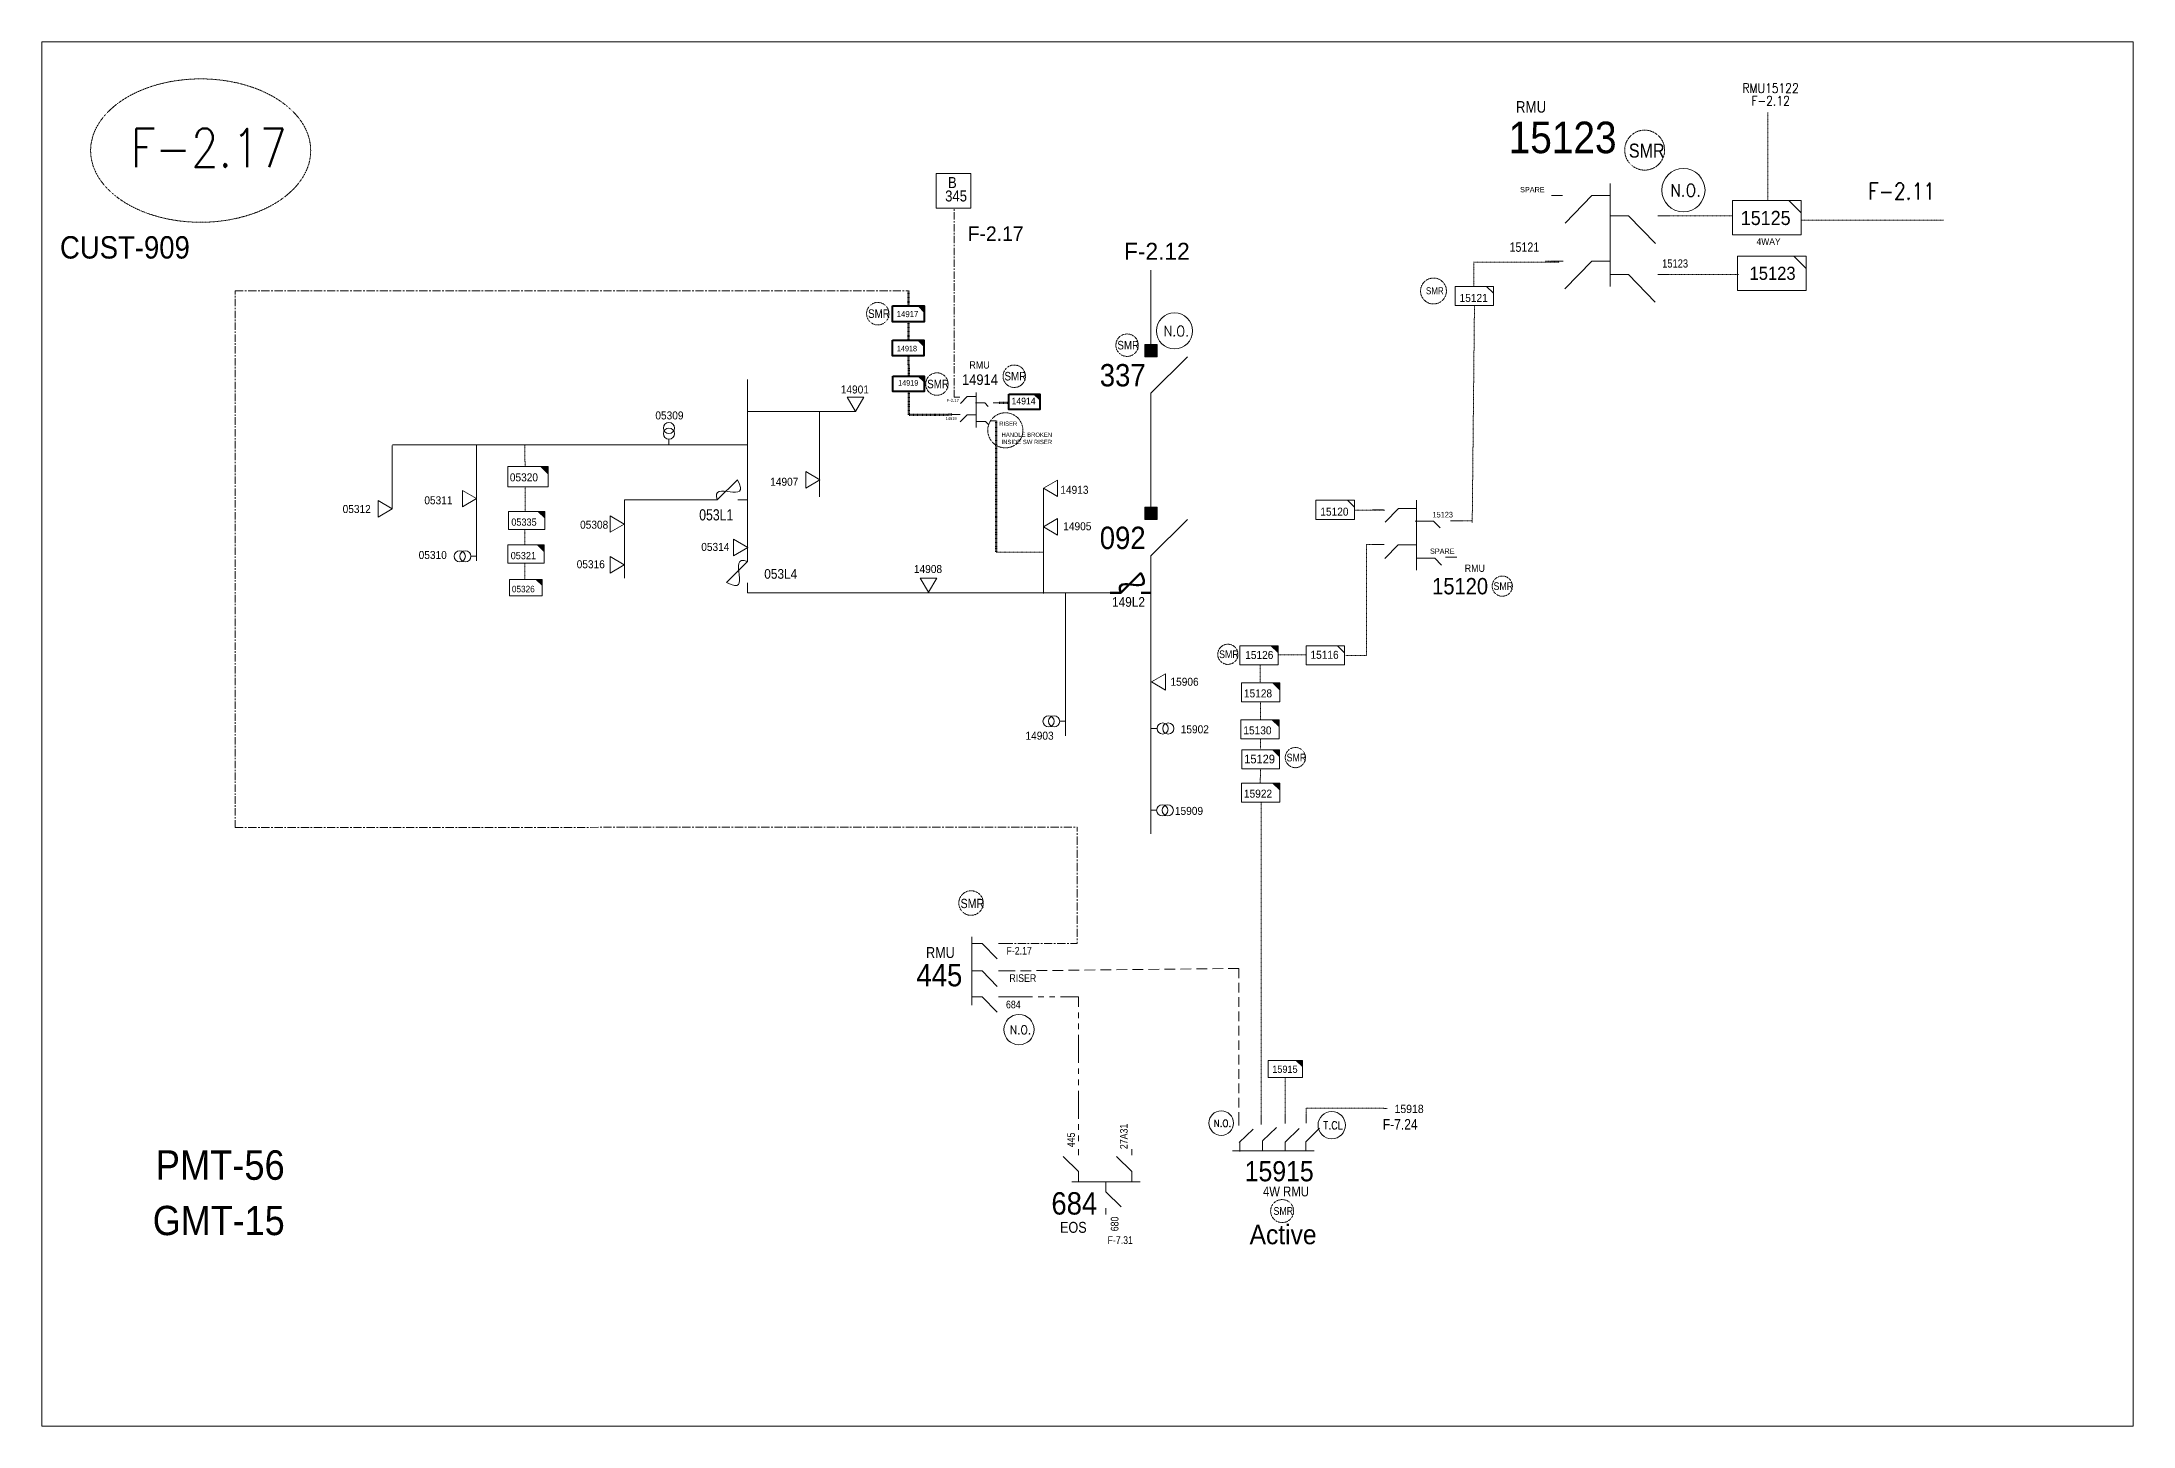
# Model space of a CAD drawing. Header units: metres. Extents: x 65984 to 144644, y -19036 to 23726.
# Drawn here: x 113786 to 114721, y 3798 to 4417 of the extents above; entities that cross this region are included whole.
import ezdxf
from ezdxf.enums import TextEntityAlignment as Align

# ---------------------------------------------------------------- set-up
doc = ezdxf.new("R2010")
doc.units = ezdxf.units.M
doc.header["$MEASUREMENT"] = 0
for name, pattern in [('( Center )', [2, 1.25, -0.25, 0.25, -0.25]), ('( Phantom )', [2.5, 1.25, -0.25, 0.25, -0.25, 0.25, -0.25]), ('DGN Style 3', [0.013877, 0, -0.013877]), ('HIDDEN2', [2381.25, 1587.5, -793.75])]:
    doc.linetypes.add(name, pattern=pattern)
doc.layers.get('0').update_dxf_attribs({"color": 95, "lineweight": 40})
for name, color, linetype, lineweight in [('ABS', 7, 'Continuous', 40), ('ABS NUMBER', 112, 'Continuous', 30), ('d_eos', 111, 'Continuous', 40), ('d_eos no', 121, 'Continuous', 40), ('d_fco', 5, 'Continuous', 40), ('d_fco text', 95, 'Continuous', 40), ('d_oh branch', 94, 'Continuous', 40), ('d_switch', 95, 'Continuous', 40), ('d_tf', 1, 'Continuous', 40), ('d_tf no', 6, 'Continuous', 40), ('d_tf_200', 1, 'Continuous', 40), ('d_ug cable', 95, 'Continuous', 40), ('d_ug main line', 95, 'Continuous', 40), ('d_unit sub', 7, 'Continuous', 40), ('FDR  1  05', 172, 'Continuous', 40), ('fedr no', 95, 'Continuous', 40), ('GRID STATION 01', 7, 'Continuous', 40), ('Level 37', 7, 'Continuous', 0), ('O H MAIN FEEDER', 4, 'Continuous', 100), ('SW N O', 114, 'Continuous', 30)]:
    doc.layers.add(name, color=color, linetype=linetype, lineweight=lineweight)
doc.styles.add('NASKHF', font='naskhf.shx', dxfattribs={"height": 8})
doc.styles.add('Style-Arial', font='arial.ttf')
doc.styles.add('Style-ENGINEERING', font='ENGINEERING.shx')
doc.styles.add('Style-msdefault', font='msdefault.shx')
doc.styles.add('Style-STANDARD', font='STANDARD.shx')

# ---------------------------------------------------------------- blocks, each defined once
blk = doc.blocks.new('TFU_126')
at = {"layer": 'd_tf_200', "color": 171, "linetype": 'Continuous', "lineweight": 13}
blk.add_line((0, 10), (0, 0), dxfattribs=at)
for centre in [(0, 30), (0, 20)]:
    blk.add_circle(centre, 10, dxfattribs=at)
blk = doc.blocks.new('ABS2_1_1')
at = {"color": 0, "linetype": 'ByBlock', "lineweight": -2, "ltscale": 500}
for q in [(-29900, 43500), (0, 0)]:
    blk.add_line((0, 13600), q, dxfattribs=at)
at = {"color": 0, "linetype": 'ByBlock', "lineweight": -2, "ltscale": 500, "flags": 128}
for points in [[(5000, 43600), (-5000, 43600), (-5000, 53600), (5000, 53600)], [(3791, 49653), (3791, 49653), (3791, 49653)]]:
    blk.add_lwpolyline(points, close=True, dxfattribs=at)
at = {"color": 0, "linetype": 'ByBlock', "lineweight": -2, "ltscale": 500}
for points in [[(5000, 43600), (-5000, 43600), (5000, 53600), (-5000, 53600)], [(3791, 49653), (3791, 49653), (3791, 49653)]]:
    blk.add_solid(points, dxfattribs=at)
blk = doc.blocks.new('TF_8')
at = {"color": 0, "linetype": 'ByBlock', "lineweight": -2}
blk.add_line((6.3, 4.95), (9.9, 1.35), dxfattribs=at)
blk.add_3dface([(-10.1, 4.95), (9.9, 4.95), (9.9, -5.05), (-10.1, -5.05)], dxfattribs=at)
blk = doc.blocks.new('exist.us-1000kva')
at = {"color": 0, "linetype": 'ByBlock', "lineweight": -2, "flags": 128}
blk.add_lwpolyline([(40, 12.9), (32.8, 20), (40, 20)], close=True, dxfattribs=at)
at = {"color": 0, "linetype": 'ByBlock', "lineweight": -2, "extrusion": (0, 0, -1)}
blk.add_solid([(-40, 12.9), (-32.8, 20), (-40, 20)], dxfattribs=at)
at = {"color": 0, "linetype": 'ByBlock', "lineweight": -2, "xscale": 2, "yscale": 2}
blk.add_blockref('TF_8', (20.2, 10.1), dxfattribs=at)
blk = doc.blocks.new('FUSE01')
at = {"color": 0, "linetype": 'ByBlock', "lineweight": -2}
blk.add_line((0, -17.15), (0, -22.55), dxfattribs=at)
at = {"color": 0, "linetype": 'ByBlock', "lineweight": -2, "flags": 128}
blk.add_lwpolyline([(0, 0.05), (0, -5.75), (-11.2, -16.95)], dxfattribs=at)
at = {"color": 0, "linetype": 'ByBlock', "lineweight": -2}
blk.add_open_spline([(-11.2, -16.95), (3.4, -25.35), (-11.6, -1.35), (0, -5.75)], degree=3, dxfattribs=at)
blk = doc.blocks.new('TRA1_1063')
at = {"layer": 'd_tf', "color": 171, "linetype": 'Continuous', "lineweight": 13, "ltscale": 0.00031041, "flags": 128}
blk.add_lwpolyline([(10, -17), (0, 0), (-10, -17)], close=True, dxfattribs=at)
blk = doc.blocks.new('TRA1_1062')
at = {"layer": 'd_tf', "color": 171, "linetype": 'Continuous', "lineweight": 13, "ltscale": 0.00031041, "xscale": 1.000046566207833, "yscale": 1.000046566207833, "zscale": 1.000046566207833, "rotation": 180}
blk.add_blockref('TRA1_1063', (0, 0), dxfattribs=at)
blk = doc.blocks.new('TRA1_1065')
at = {"layer": 'd_tf', "color": 171, "linetype": 'Continuous', "lineweight": 13, "ltscale": 0.000310284, "flags": 128}
blk.add_lwpolyline([(10, -17), (0, 0), (-10, -17)], close=True, dxfattribs=at)
blk = doc.blocks.new('TRA1_1064')
at = {"layer": 'd_tf', "color": 171, "linetype": 'Continuous', "lineweight": 13, "ltscale": 0.000310284, "xscale": 1.000046566207834, "yscale": 1.000046566207834, "zscale": 1.000046566207834, "rotation": 180}
blk.add_blockref('TRA1_1065', (0, 0), dxfattribs=at)
blk = doc.blocks.new('TRA1_1067')
at = {"layer": 'd_tf', "color": 171, "linetype": 'Continuous', "lineweight": 13, "ltscale": 0.00031041, "extrusion": (0, 0, -1), "flags": 128}
blk.add_lwpolyline([(-10, -17), (0, 0), (10, -17)], close=True, dxfattribs=at)
blk = doc.blocks.new('TRA1_1066')
at = {"layer": 'd_tf', "color": 171, "linetype": 'Continuous', "lineweight": 13, "ltscale": 0.00031041, "xscale": 1.000046566207833, "yscale": 1.000046566207833, "zscale": 1.000046566207833, "rotation": 180}
blk.add_blockref('TRA1_1067', (0, 0), dxfattribs=at)
blk = doc.blocks.new('*U3634')
at = {"layer": 'd_eos', "color": 2, "linetype": 'Continuous', "lineweight": 13}
for p, q in [((-13.6, 11.3), (-18.6, 11.3)), ((-7, 12), (-13, 5.8)), ((1.2, 12), (-7, 12)), ((0.5, 6.3), (8.7, 6.3)), ((1.1, -15.7), (1.1, 15.7)), ((8.7, 6.3), (11.7, 3.2)), ((16.3, 6.4), (21.3, 6.4)), ((-7.1, -4.3), (-13.1, -10.5)), ((1.1, -4.3), (-7.1, -4.3)), ((1.1, -10.3), (9.3, -10.3)), ((9.3, -10.3), (12.3, -13.4)), ((14.1, -9.8), (19, -9.8))]:
    blk.add_line(p, q, dxfattribs=at)
at = {"layer": 'd_ug cable', "color": 2, "linetype": 'Continuous', "lineweight": 13}
blk.add_line((-21.3, -4.2), (-13.3, -4.2), dxfattribs=at)
blk = doc.blocks.new('*U893')
at = {"layer": 'SW N O', "color": 3, "lineweight": 13}
blk.add_circle((0, 0), 16.8, dxfattribs=at)
at = {"layer": 'SW N O', "color": 3, "lineweight": 13, "style": 'Style-STANDARD'}
blk.add_text('N.O.', height=9.6, dxfattribs=at).set_placement((1.7, -0.2), align=Align.MIDDLE_CENTER)
blk = doc.blocks.new('*U1280')
at = {"layer": 'SW N O', "color": 1, "lineweight": 13}
blk.add_circle((0, 0), 16.8, dxfattribs=at)
at = {"layer": 'SW N O', "color": 1, "lineweight": 13, "style": 'Style-STANDARD'}
blk.add_text('T.CL', height=9.6, dxfattribs=at).set_placement((1.7, -0.2), align=Align.MIDDLE_CENTER)

msp = doc.modelspace()

# ---------------------------------------------------------------- linework, layer by layer
at = {"layer": 'd_eos', "color": 7, "linetype": 'Continuous', "lineweight": 13, "ltscale": 1.126034}
for p, q in [((114466.05, 4348.07), (114461.07, 4348.07)), ((114508.71, 4339.07), (114513.7, 4339.07)), ((114465.84, 4318.84), (114460.86, 4318.84)), ((114487.26, 4312.87), (114495.46, 4312.87)), ((114508.59, 4312.87), (114513.57, 4312.87)), ((114386.03, 4207.71), (114381.05, 4207.71)), ((114408.41, 4202.68), (114411.4, 4199.6)), ((114415.97, 4202.82), (114420.96, 4202.82)), ((114386.17, 4192.19), (114381.19, 4192.19)), ((114413.73, 4186.62), (114418.72, 4186.62))]:
    msp.add_line(p, q, dxfattribs=at)
at = {"layer": 'd_eos', "color": 2, "linetype": 'Continuous', "lineweight": 13, "ltscale": 1.126034}
for p, q in [((114479.18, 4348.07), (114467.19, 4335.72)), ((114487.38, 4348.07), (114479.18, 4348.07)), ((114487.26, 4307.47), (114487.26, 4353.46)), ((114487.38, 4339.07), (114495.58, 4339.07)), ((114495.58, 4339.07), (114507.57, 4326.72)), ((114479.06, 4318.85), (114467.07, 4306.5)), ((114487.26, 4318.84), (114479.06, 4318.84)), ((114495.46, 4312.87), (114507.45, 4300.52)), ((114392.67, 4208.35), (114386.67, 4202.18)), ((114400.87, 4208.36), (114392.67, 4208.36)), ((114400.75, 4180.72), (114400.75, 4212.08)), ((114400.21, 4202.68), (114408.41, 4202.68)), ((114392.54, 4192.09), (114386.55, 4185.91)), ((114400.75, 4192.09), (114392.54, 4192.09)), ((114400.75, 4186.12), (114408.95, 4186.12)), ((114408.95, 4186.12), (114411.94, 4183.03))]:
    msp.add_line(p, q, dxfattribs=at)
at = {"layer": 'd_eos', "color": 2, "linetype": 'Continuous', "lineweight": 13, "ltscale": 0.625574}
for p, q in [((114202.04, 4016.96), (114202.04, 3986.36)), ((114202.04, 4013.96), (114206.59, 4013.96)), ((114206.59, 4013.95), (114213.25, 4007.09)), ((114213.89, 4013.96), (114216.65, 4013.96)), ((114202.04, 4001.66), (114206.59, 4001.66)), ((114206.59, 4001.66), (114213.25, 3994.79)), ((114213.89, 4001.66), (114216.66, 4001.66)), ((114202.03, 3990.15), (114206.59, 3990.15)), ((114206.59, 3990.15), (114213.25, 3983.29)), ((114213.89, 3990.15), (114216.65, 3990.15))]:
    msp.add_line(p, q, dxfattribs=at)
at = {"layer": 'd_eos', "color": 2, "linetype": 'Continuous', "lineweight": 13, "ltscale": 0.563017}
for p, q in [((114321.4, 3932.57), (114321.4, 3936.67)), ((114331.37, 3933.09), (114331.37, 3937.19)), ((114341.98, 3933.5), (114341.98, 3937.6)), ((114351.46, 3933.65), (114351.47, 3937.75)), ((114321.51, 3925.04), (114327.69, 3931.04)), ((114331.98, 3925.72), (114338.16, 3931.71)), ((114342.16, 3925.28), (114348.34, 3931.28)), ((114351.22, 3925.39), (114357.4, 3931.38)), ((114318.55, 3921.24), (114355.05, 3921.24)), ((114321.74, 3921.07), (114321.74, 3925.17)), ((114331.9, 3921.49), (114331.9, 3925.59)), ((114342.1, 3921.29), (114342.1, 3925.39)), ((114351.23, 3921.45), (114351.23, 3925.55))]:
    msp.add_line(p, q, dxfattribs=at)
at = {"layer": 'd_eos', "color": 7, "linetype": 'Continuous', "lineweight": 13, "ltscale": 0.625574}
for p, q in [((114249.65, 3912.05), (114242.78, 3918.71)), ((114249.65, 3919.34), (114249.65, 3922.11)), ((114273.45, 3912.05), (114266.59, 3918.71)), ((114273.45, 3919.34), (114273.45, 3922.11)), ((114249.65, 3907.49), (114249.65, 3912.05)), ((114273.45, 3907.49), (114273.45, 3912.05)), ((114246.65, 3907.49), (114277.24, 3907.49)), ((114261.94, 3907.49), (114261.95, 3902.94)), ((114261.95, 3902.94), (114268.81, 3896.28)), ((114261.95, 3895.64), (114261.95, 3892.87))]:
    msp.add_line(p, q, dxfattribs=at)
at = {"layer": 'd_oh branch', "color": 171, "linetype": 'Continuous', "lineweight": 13}
for p, q in [((114101.73, 4265.96), (114101.73, 4186.72)), ((114102, 4251.69), (114149.99, 4251.69)), ((114133.87, 4251.56), (114133.87, 4213.52)), ((113942.83, 4236.51), (113942.83, 4208.19)), ((113943.04, 4236.75), (114101.73, 4236.75)), ((113980.63, 4236.45), (113980.63, 4184.93)), ((114233.96, 4170.27), (114233.96, 4217.38)), ((114046.77, 4212.15), (114084.06, 4212.15)), ((114046.77, 4212.15), (114046.77, 4177.1)), ((114101.73, 4170.61), (114268.53, 4170.61)), ((114243.85, 4170.61), (114243.85, 4106.74))]:
    msp.add_line(p, q, dxfattribs=at)
at = {"layer": 'd_ug cable', "color": 9, "linetype": 'DGN Style 3', "lineweight": 13}
for p, q in [((114557.82, 4385.23), (114557.82, 4346.03)), ((114636.32, 4337.18), (114572.7, 4337.18))]:
    msp.add_line(p, q, dxfattribs=at)
at = {"layer": 'd_ug cable', "color": 171, "linetype": 'DGN Style 3', "lineweight": 13}
for p, q in [((114458.4, 4318.84), (114466.37, 4318.84)), ((114002.11, 4236.52), (114002.29, 4227.2)), ((114002.33, 4217.98), (114002.33, 4207)), ((114002.24, 4198.9), (114002.24, 4192.02)), ((114233.96, 4188.8), (114212.9, 4188.83)), ((114378.45, 4142.65), (114378.39, 4192.19)), ((114378.39, 4192.19), (114386.36, 4192.19)), ((114002.24, 4183.92), (114002.24, 4176.61)), ((114351.5, 4142.93), (114338.74, 4142.93)), ((114378.45, 4142.65), (114369.06, 4142.58)), ((114330.83, 4138.37), (114330.87, 4130.44)), ((114331.04, 4121.9), (114331.05, 4113.9)), ((114331.04, 4105.1), (114331.01, 4100.86)), ((114330.97, 4092.17), (114330.93, 4085.61)), ((114331.3, 4076.81), (114331.37, 3936.4)), ((114342.09, 3954.03), (114341.99, 3937.28))]:
    msp.add_line(p, q, dxfattribs=at)
at = {"layer": 'd_ug cable', "color": 171, "linetype": 'DGN Style 3', "lineweight": 100}
for p, q in [((114173.63, 4305.51), (114173.66, 4298.77)), ((114173.69, 4291.72), (114173.73, 4283.46)), ((114173.76, 4267.48), (114173.74, 4276.48)), ((114173.8, 4250.14), (114173.78, 4260.51)), ((114218.5, 4255.56), (114214.04, 4255.55)), ((114193.07, 4250.23), (114173.8, 4250.14)), ((114212.92, 4247.45), (114212.9, 4188.83))]:
    msp.add_line(p, q, dxfattribs=at)
at = {"layer": 'd_ug cable', "color": 171, "linetype": 'HIDDEN2', "lineweight": 13, "ltscale": 0.003}
msp.add_line((114321.4, 4002.81), (114216.3, 4001.66), dxfattribs=at)
at = {"layer": 'd_ug cable', "color": 171, "linetype": 'HIDDEN2', "lineweight": 13, "ltscale": 0.0027}
msp.add_line((114321.4, 4002.81), (114321.4, 3934.29), dxfattribs=at)
at = {"layer": 'd_ug cable', "color": 9, "linetype": 'DGN Style 3', "lineweight": 13, "flags": 128}
msp.add_lwpolyline([(114541.99, 4339.05), (114508.7, 4339.07)], dxfattribs=at)
at = {"layer": 'd_ug cable', "color": 171, "linetype": 'DGN Style 3', "lineweight": 13, "flags": 128}
for points in [[(114464.58, 4318.33), (114426.3, 4318.36)], [(114426.41, 4307.55), (114426.42, 4317.85)], [(114544.68, 4312.89), (114509.23, 4312.91)], [(114425.66, 4202.07), (114426.66, 4298.93)], [(114386.55, 4207.5), (114372.98, 4207.5)], [(114425.68, 4202.81), (114416.44, 4202.82)]]:
    msp.add_lwpolyline(points, dxfattribs=at)
at = {"layer": 'd_ug cable', "color": 11, "linetype": 'DGN Style 3', "lineweight": 13, "flags": 128}
for points in [[(114351.47, 3940.41), (114387.63, 3940.29), (114387.63, 3940.29)], [(114351.47, 3937.09), (114351.47, 3940.41), (114351.47, 3940.41)]]:
    msp.add_lwpolyline(points, dxfattribs=at)
at = {"layer": 'd_ug cable', "color": 2, "linetype": 'DGN Style 3', "lineweight": 13}
for centre, radius in [((114502.73, 4368.41), 8.92), ((114408.34, 4305.48), 5.79), ((114159.95, 4295.34), 5.02), ((114271.39, 4281.26), 5.02), ((114220.94, 4267.39), 5.02), ((114186.37, 4263.89), 5.02), ((114439.1, 4173.6), 4.52), ((114316.44, 4143.16), 4.52), ((114346.61, 4097.01), 4.52), ((114201.63, 4032.02), 5.48), ((114340.7, 3894.39), 5.15)]:
    msp.add_circle(centre, radius, dxfattribs=at)
at = {"layer": 'd_ug cable', "color": 1, "linetype": 'DGN Style 3', "lineweight": 13}
msp.add_circle((114216.97, 4243.23), 7.85, dxfattribs=at)
at = {"layer": 'd_ug main line', "color": 171, "linetype": '( Center )', "lineweight": 13, "ltscale": 2.646, "flags": 128}
for points in [[(114194.08, 4257.99), (114194.07, 4342.35)], [(113872.63, 4065.81), (113872.63, 4305.48)]]:
    msp.add_lwpolyline(points, dxfattribs=at)
at = {"layer": 'd_ug main line', "color": 171, "linetype": '( Center )', "lineweight": 13, "ltscale": 2.94, "flags": 128}
for points in [[(113872.63, 4305.48), (114173.63, 4305.51)], [(113872.63, 4065.81), (114249, 4065.89)], [(114216.65, 4013.96), (114249, 4013.96), (114249, 4065.89)]]:
    msp.add_lwpolyline(points, dxfattribs=at)
at = {"layer": 'd_ug main line', "color": 171, "linetype": '( Phantom )', "lineweight": 13, "ltscale": 10, "flags": 128}
msp.add_lwpolyline([(114216.65, 3990.15), (114249.65, 3990.15), (114249.65, 3924.27)], dxfattribs=at)
at = {"layer": 'fedr no', "color": 82, "linetype": 'DGN Style 3', "lineweight": 13, "true_color": 0x1dc70e}
msp.add_ellipse((113857.27, 4368.22), major_axis=(49.18, 0), ratio=0.651175, dxfattribs=at)
at = {"layer": 'GRID STATION 01', "color": 171, "lineweight": 13, "ltscale": 0.379284, "flags": 128}
msp.add_lwpolyline([(114186.04, 4342.48), (114186.04, 4357.96), (114201.53, 4357.96), (114201.53, 4342.48)], close=True, dxfattribs=at)
at = {"layer": 'O H MAIN FEEDER', "color": 7, "lineweight": 13, "ltscale": 30}
msp.add_line((114282.04, 4314.84), (114282.04, 4280.43), dxfattribs=at)
at = {"layer": 'O H MAIN FEEDER', "color": 171, "lineweight": 13, "ltscale": 30}
for p, q in [((114282.04, 4253.66), (114282.04, 4208.06)), ((114282.04, 4180.5), (114282.04, 4078.48)), ((114282.04, 4165.23), (114282.04, 4063))]:
    msp.add_line(p, q, dxfattribs=at)
at = {"layer": 'O H MAIN FEEDER', "color": 140, "linetype": 'Continuous', "lineweight": 13, "flags": 128}
msp.add_lwpolyline([(113786.27, 4416.8), (114721.1, 4416.8), (114721.1, 3798.29), (113786.27, 3798.29)], close=True, dxfattribs=at)

# ---------------------------------------------------------------- block references
at = {"layer": 'ABS', "color": 2, "linetype": 'Continuous', "lineweight": 13, "ltscale": 0.812883, "xscale": 0.0005446322480400587, "yscale": -0.0005446322480400591, "zscale": 0.000360672857092237, "rotation": 180.0000000000002}
msp.add_blockref('ABS2_1_1', (114282.04, 4252.38), dxfattribs=at)
at = {"layer": 'ABS', "color": 7, "linetype": 'Continuous', "lineweight": 13, "ltscale": 0.812883, "xscale": 0.0005446322480400587, "yscale": -0.0005446322480400591, "zscale": 0.000360672857092237, "rotation": 180.0000000000002}
msp.add_blockref('ABS2_1_1', (114282.04, 4179.71), dxfattribs=at)
at = {"layer": 'd_eos', "color": 2, "linetype": 'Continuous', "lineweight": 13, "xscale": 0.4999999999999628, "yscale": 0.4999999999999628, "zscale": 0.4999999999999628}
msp.add_blockref('*U3634', (114203.39, 4252.34), dxfattribs=at)
at = {"layer": 'd_fco', "color": 171, "linetype": 'Continuous', "lineweight": 13, "xscale": 0.8, "yscale": -0.8000000000000002, "zscale": 0.1205302691593963, "rotation": 270.0000849144932}
msp.add_blockref('FUSE01', (114083.62, 4212.15), dxfattribs=at)
at = {"layer": 'd_fco', "color": 7, "linetype": 'Continuous', "lineweight": 13, "xscale": 0.8364540426468796, "yscale": 0.8364540426468796, "zscale": 0.4182270213234398}
msp.add_blockref('FUSE01', (114101.73, 4189.47), dxfattribs=at)
at = {"layer": 'd_fco', "color": 7, "linetype": 'Continuous', "lineweight": 100, "xscale": 0.8, "yscale": -0.8000000000000002, "zscale": 0.1205302691593963, "rotation": 270.0000849144932}
msp.add_blockref('FUSE01', (114263.93, 4170.61), dxfattribs=at)
at = {"layer": 'd_tf', "color": 171, "linetype": 'Continuous', "lineweight": 13, "ltscale": 0.00031041, "extrusion": (0, 0, -1)}
for name, p, xscale, yscale, zscale, rotation in [('TRA1_1062', (-114149.99, 4251.7), 0.37, 0.37, 0.37, 359.9999999999999), ('TRA1_1062', (-114233.95, 4217.33), 0.37, 0.37, 0.37, 89.99999999999997), ('TRA1_1062', (-114046.61, 4201.35), 0.3699999999999999, 0.3699999999999999, 0.3699999999999999, 270.000088412335), ('TRA1_1062', (-114234.03, 4200.1), 0.37, 0.37, 0.37, 89.99999999999997), ('TRA1_1066', (-114101.8, 4190.91), 0.37, 0.37, 0.37, 270.0001453381579), ('TRA1_1062', (-114046.61, 4183.08), 0.3699999999999999, 0.3699999999999999, 0.3699999999999999, 270.000088412335)]:
    msp.add_blockref(name, p, dxfattribs=dict(at, xscale=xscale, yscale=yscale, zscale=zscale, rotation=rotation))
at = {"layer": 'd_tf', "color": 171, "linetype": 'Continuous', "lineweight": 13, "ltscale": 0.000310284, "xscale": 0.37, "yscale": 0.37, "zscale": 0.37, "rotation": 89.99999999999997}
for p in [(113980.64, 4212.71), (113942.84, 4208.19)]:
    msp.add_blockref('TRA1_1064', p, dxfattribs=at)
at = {"layer": 'd_tf', "color": 171, "linetype": 'Continuous', "lineweight": 13, "ltscale": 0.00031041, "xscale": 0.37, "yscale": 0.37, "zscale": 0.37}
for p, rotation in [((114134.02, 4221.06), 89.99999999999997), ((114182.66, 4170.86), 359.9999999999999), ((114282.3, 4130.79), 269.9999999999999)]:
    msp.add_blockref('TRA1_1062', p, dxfattribs=dict(at, rotation=rotation))
at = {"layer": 'd_tf_200', "color": 171, "linetype": 'Continuous', "lineweight": 13, "xscale": 0.25, "yscale": 0.25, "zscale": 0.25}
for p, rotation in [((114066.59, 4236.75), 359.9999999999999), ((113980.61, 4186.94), 89.99989658056352), ((114243.77, 4113.21), 89.99999999999984), ((114282.29, 4110), 269.9999999999999), ((114282.09, 4073.44), 269.9999999999999)]:
    msp.add_blockref('TFU_126', p, dxfattribs=dict(at, rotation=rotation))
at = {"layer": 'd_unit sub', "color": 9, "linetype": 'Continuous', "lineweight": 13, "xscale": 1.535435898091086, "yscale": 1.535435898091086, "zscale": 0.7560353878803824, "rotation": 359.9999999999999}
msp.add_blockref('TF_8', (114557.5, 4338.32), dxfattribs=at)
at = {"layer": 'd_unit sub', "color": 171, "linetype": 'Continuous', "lineweight": 13, "rotation": 359.9999999999999}
for name, p, xscale, yscale, zscale in [('TF_8', (114559.68, 4313.44), 1.535435898091086, 1.535435898091086, 0.7560353878803824), ('TF_8', (114364.45, 4207.78), 0.862191122598927, 0.862191122598927, 0.4267622666565712), ('TF_8', (114360.12, 4142.69), 0.8535245333131425, 0.8535245333131425, 0.4267622666565712), ('exist.us-1000kva', (114322.52, 4121.89), 0.4267622666565712, 0.4267622666565712, 0.4267622666565712), ('exist.us-1000kva', (114322.27, 4105.37), 0.4267622666565712, 0.4267622666565712, 0.4267622666565712), ('exist.us-1000kva', (114322.52, 4077.09), 0.4267622666565712, 0.4267622666565712, 0.4267622666565712), ('exist.us-1000kva', (114334.41, 3954.03), 0.3840860399909141, 0.3840860399909141, 0.3840860399909141)]:
    msp.add_blockref(name, p, dxfattribs=dict(at, xscale=xscale, yscale=yscale, zscale=zscale))
at = {"layer": 'd_unit sub', "color": 2, "linetype": 'Continuous', "lineweight": 13, "rotation": 359.9999999999999}
for name, p, xscale, yscale, zscale in [('TF_8', (114426.68, 4303.29), 0.862191122598927, 0.862191122598927, 0.4267622666565712), ('exist.us-1000kva', (114321.84, 4138.46), 0.4267622666565712, 0.4267622666565712, 0.4267622666565712), ('exist.us-1000kva', (114322.65, 4092.05), 0.4216612914492688, 0.4216612914492688, 0.3840860399909141)]:
    msp.add_blockref(name, p, dxfattribs=dict(at, xscale=xscale, yscale=yscale, zscale=zscale))
at = {"layer": 'FDR  1  05', "color": 2, "linetype": 'Continuous', "lineweight": 40, "rotation": 359.9999999999999}
for p, xscale, yscale, zscale in [((114166.51, 4291.72), 0.3527189199079329, 0.3527189199079329, 0.3456774359918227), ((114166.72, 4260.51), 0.3483846300802934, 0.3483846300802934, 0.3111096923926405), ((114218.51, 4252.48), 0.347520837598946, 0.347520837598946, 0.3840860399909141)]:
    msp.add_blockref('exist.us-1000kva', p, dxfattribs=dict(at, xscale=xscale, yscale=yscale, zscale=zscale))
at = {"layer": 'FDR  1  05', "color": 171, "linetype": 'Continuous', "lineweight": 40, "xscale": 0.349045660779559, "yscale": 0.349045660779559, "zscale": 0.3111096923926405, "rotation": 359.9999999999999}
msp.add_blockref('exist.us-1000kva', (114166.54, 4276.48), dxfattribs=at)
at = {"layer": 'FDR  1  05', "color": 171, "linetype": 'Continuous', "lineweight": 13, "rotation": 359.9999999999999}
for p, xscale, yscale, zscale in [((113994.56, 4218.05), 0.45, 0.45, 0.4267622666565712), ((113994.89, 4198.9), 0.405, 0.405, 0.3840860399909141), ((113994.61, 4183.92), 0.405, 0.405, 0.3840860399909141), ((113995.27, 4169.32), 0.3645, 0.3645, 0.3456774359918227)]:
    msp.add_blockref('exist.us-1000kva', p, dxfattribs=dict(at, xscale=xscale, yscale=yscale, zscale=zscale))
at = {"layer": 'SW N O', "color": 3, "lineweight": 13}
for p, xscale, yscale, zscale in [((114520.04, 4350.55), 0.5761043714594981, 0.5761043714594981, 0.5761043714594981), ((114292.57, 4287.63), 0.4803078290342112, 0.4803078290342112, 0.4803078290342112), ((114223.06, 3975.47), 0.4035594634448898, 0.4035594634448898, 0.4035594634448898), ((114313.45, 3933.71), 0.3268831653903608, 0.3268831653903608, 0.3268831653903608)]:
    msp.add_blockref('*U893', p, dxfattribs=dict(at, xscale=xscale, yscale=yscale, zscale=zscale))
at = {"layer": 'SW N O', "color": 1, "lineweight": 13, "xscale": 0.3632035171004008, "yscale": 0.3632035171004008, "zscale": 0.3632035171004008}
msp.add_blockref('*U1280', (114362.84, 3932.81), dxfattribs=at)

# ---------------------------------------------------------------- texts
at = {"layer": 'ABS NUMBER', "color": 7, "lineweight": 13, "style": 'Style-Arial', "width": 0.88}
for s, p in [('CUST-909', (113794.38, 4329.97)), ('092', (114259.17, 4200.18))]:
    msp.add_text(s, height=10, dxfattribs=at).set_placement(p, align=Align.TOP_LEFT)
at = {"layer": 'ABS NUMBER', "color": 2, "lineweight": 13, "style": 'Style-Arial', "width": 0.88}
for s, height, p in [('RMU', 3.234, (114200.91, 4274.05)), ('337', 10, (114259.17, 4272.85)), ('14914', 4.691, (114197.6, 4268.22)), ('RMU', 3.234, (114422.31, 4183.22)), ('15120', 7.311, (114407.75, 4177.25))]:
    msp.add_text(s, height=height, dxfattribs=at).set_placement(p, align=Align.TOP_LEFT)
at = {"layer": 'd_eos no', "color": 2, "linetype": 'Continuous', "lineweight": 13, "style": 'Style-Arial', "width": 0.88}
for s, height, p in [('15123', 14.107, (114441.96, 4381.15)), ('445', 10, (114177.21, 4004.8)), ('15915', 9.022, (114323.96, 3916.71))]:
    msp.add_text(s, height=height, dxfattribs=at).set_placement(p, align=Align.TOP_LEFT)
at = {"layer": 'd_eos no', "color": 7, "linetype": 'Continuous', "lineweight": 13, "style": 'Style-Arial', "width": 0.88}
for s, height, p in [('PMT-56', 13.183, (113837.21, 3921.55)), ('684', 10, (114237.54, 3902.83))]:
    msp.add_text(s, height=height, dxfattribs=at).set_placement(p, align=Align.TOP_LEFT)
at = {"layer": 'd_eos no', "color": 7, "linetype": 'Continuous', "lineweight": 13, "insert": (113835.85, 3896.73), "char_height": 13.088, "attachment_point": 1, "style": 'NASKHF'}
msp.add_mtext('\\fArial|b0|i0|c178178|p39;\\H1x;\\W0.88;GMT-15\\P', dxfattribs=at)
at = {"layer": 'd_fco text', "color": 171, "linetype": 'Continuous', "lineweight": 13, "style": 'Style-msdefault', "width": 0.82}
msp.add_text('053L1', height=5, rotation=0.03376, dxfattribs=at).set_placement((114080.12, 4207.96), align=Align.TOP_LEFT)
at = {"layer": 'd_fco text', "color": 7, "linetype": 'Continuous', "lineweight": 13, "char_height": 4.3253, "attachment_point": 3, "rotation": 360, "style": 'NASKHF'}
for s, insert in [('\\Fmsdefault;\\H1x;\\W0.916667;053L4', (114123.94, 4181.23)), ('\\Fmsdefault;\\H1x;\\W0.916667;149L2', (114279.38, 4168.71))]:
    msp.add_mtext(s, dxfattribs=dict(at, insert=insert))
at = {"layer": 'd_switch', "color": 1, "linetype": 'Continuous', "lineweight": 30, "ltscale": 1.315416, "style": 'Style-ENGINEERING', "width": 0.857143}
msp.add_text('SMR', height=6.259, rotation=0.00263, dxfattribs=at).set_placement((114495.69, 4371.33), align=Align.TOP_LEFT)
at = {"layer": 'd_switch', "color": 7, "linetype": 'Continuous', "lineweight": 13, "ltscale": 0.538224, "style": 'Style-ENGINEERING', "width": 0.857143}
for p in [(114458.02, 4351.93), (114417.76, 4190.4)]:
    msp.add_text('SPARE', height=2.36, dxfattribs=at).set_placement(p, align=Align.TOP_RIGHT)
at = {"layer": 'd_switch', "color": 2, "linetype": 'Continuous', "lineweight": 13, "style": 'Style-ENGINEERING', "width": 0.857143}
for s, height, p in [('15121', 4.163, (114442.34, 4327.15)), ('F-7.31', 3.43, (114262.63, 3883.14))]:
    msp.add_text(s, height=height, dxfattribs=at).set_placement(p, align=Align.TOP_LEFT)
at = {"layer": 'd_switch', "color": 74, "linetype": 'Continuous', "lineweight": 13, "style": 'Style-ENGINEERING', "width": 0.857143}
msp.add_text('15123', height=3.639, dxfattribs=at).set_placement((114510.55, 4319.6), align=Align.TOP_LEFT)
at = {"layer": 'd_switch', "color": 1, "linetype": 'Continuous', "lineweight": 30, "ltscale": 0.875966, "style": 'Style-ENGINEERING', "width": 0.857143}
msp.add_text('SMR', height=3.122, rotation=0.00263, dxfattribs=at).set_placement((114404.97, 4307.15), align=Align.TOP_LEFT)
at = {"layer": 'd_switch', "color": 1, "linetype": 'Continuous', "lineweight": 30, "ltscale": 0.9, "style": 'Style-ENGINEERING', "width": 0.857143}
for p in [(114155.6, 4297.28), (114267.04, 4283.19), (114182.02, 4265.83), (114216.58, 4269.33)]:
    msp.add_text('SMR', height=3.824, rotation=0.00263, dxfattribs=at).set_placement(p, align=Align.TOP_LEFT)
at = {"layer": 'd_switch', "color": 7, "linetype": 'Continuous', "lineweight": 13, "ltscale": 0.748911, "style": 'Style-ENGINEERING', "width": 0.857143}
msp.add_text('RISER', height=1.924, dxfattribs=at).set_placement((114214.21, 4247.16), align=Align.TOP_LEFT)
at = {"layer": 'd_switch', "color": 2, "linetype": 'Continuous', "lineweight": 13, "ltscale": 0.859121, "style": 'Style-ENGINEERING', "width": 0.857143}
msp.add_text('15123', height=2.504, dxfattribs=at).set_placement((114407.94, 4206.8), align=Align.TOP_LEFT)
at = {"layer": 'd_switch', "color": 1, "linetype": 'Continuous', "lineweight": 30, "ltscale": 0.81, "style": 'Style-ENGINEERING', "width": 0.857143}
for p in [(114435.18, 4175.34), (114312.52, 4144.9), (114342.69, 4098.75), (114336.83, 3896.15)]:
    msp.add_text('SMR', height=3.441, rotation=0.00263, dxfattribs=at).set_placement(p, align=Align.TOP_LEFT)
at = {"layer": 'd_switch', "color": 171, "linetype": 'Continuous', "lineweight": 13, "style": 'Style-ENGINEERING', "width": 0.857143}
msp.add_text('F-2.17', height=3.43, rotation=359.99963, dxfattribs=at).set_placement((114217.46, 4012.39), align=Align.TOP_LEFT)
msp.add_text('RISER', height=3.43, dxfattribs=at).set_placement((114230.79, 4000.19), align=Align.TOP_RIGHT)
msp.add_text('684', height=3.43, dxfattribs=at).set_placement((114217.25, 3988.39), align=Align.TOP_LEFT)
at = {"layer": 'd_switch', "color": 2, "linetype": 'Continuous', "lineweight": 13, "style": 'Style-ENGINEERING', "width": 0.857143}
msp.add_text('445', height=3.43, rotation=90, dxfattribs=at).set_placement((114244.62, 3922.91), align=Align.TOP_LEFT)
at = {"layer": 'd_switch', "color": 1, "linetype": 'Continuous', "lineweight": 13, "style": 'Style-ENGINEERING', "width": 0.857143}
for s, p in [('27A31', (114268.21, 3922.06)), ('680', (114264.1, 3885.36))]:
    msp.add_text(s, height=3.43, rotation=90, dxfattribs=at).set_placement(p, align=Align.TOP_LEFT)
at = {"layer": 'd_switch', "color": 55, "linetype": 'Continuous', "lineweight": 13, "ltscale": 0.722791, "style": 'Style-ENGINEERING', "width": 0.857143}
msp.add_text('F-7.24', height=4.699, rotation=359.99963, dxfattribs=at).set_placement((114385.69, 3935.51), align=Align.TOP_LEFT)
at = {"layer": 'd_switch', "color": 1, "linetype": 'Continuous', "lineweight": 13, "ltscale": 0.748911, "insert": (114215.28, 4242.19), "char_height": 1.9243, "attachment_point": 1, "style": 'NASKHF'}
msp.add_mtext('\\FENGINEERING;\\H1x;\\W0.857143;HANDLE BROKEN\\PINSIDE SW RISER', dxfattribs=at)
at = {"layer": 'd_switch', "color": 1, "linetype": 'Continuous', "lineweight": 30, "ltscale": 0.9, "insert": (114196.95, 4033.9), "char_height": 4.142, "attachment_point": 1, "rotation": 0.00263, "style": 'NASKHF'}
msp.add_mtext('\\FENGINEERING;\\H1x;\\W0.857143;SMR', dxfattribs=at)
at = {"layer": 'd_tf no', "color": 9, "linetype": 'DGN Style 3', "lineweight": 13, "style": 'Style-msdefault', "width": 0.945946}
for s, height, p in [('15125', 6.336, (114545.7, 4341.28)), ('4WAY', 2.997, (114552.75, 4329.07))]:
    msp.add_text(s, height=height, dxfattribs=at).set_placement(p, align=Align.TOP_LEFT)
at = {"layer": 'd_tf no', "color": 171, "linetype": 'DGN Style 3', "lineweight": 13, "style": 'Style-msdefault', "width": 0.945946}
for s, height, p in [('15123', 5.853, (114549.62, 4316.31)), ('15120', 3.577, (114357.77, 4208.66)), ('15116', 3.577, (114353.36, 4144.71)), ('15906', 3.577, (114290.78, 4132.68)), ('15128', 3.577, (114323.62, 4127.48)), ('15902', 3.577, (114295.36, 4111.43)), ('15130', 3.577, (114323.37, 4110.96)), ('15922', 3.577, (114323.62, 4082.68)), ('15909', 3.577, (114292.76, 4074.98)), ('15915', 3.219, (114336.28, 3959.37))]:
    msp.add_text(s, height=height, dxfattribs=at).set_placement(p, align=Align.TOP_LEFT)
at = {"layer": 'd_tf no', "color": 2, "linetype": 'DGN Style 3', "lineweight": 13, "style": 'Style-msdefault', "width": 0.945946}
for s, height, p in [('15121', 3.577, (114420.01, 4304.16)), ('15126', 3.577, (114324.19, 4144.64)), ('15129', 3.908, (114323.75, 4098.32))]:
    msp.add_text(s, height=height, dxfattribs=at).set_placement(p, align=Align.TOP_LEFT)
at = {"layer": 'd_tf no', "color": 2, "linetype": 'Continuous', "lineweight": 40, "style": 'Style-msdefault', "width": 0.945946}
for s, height, p in [('14917', 2.749, (114168.41, 4296.55)), ('14919', 2.474, (114169.05, 4265.66)), ('14914', 3.055, (114219.74, 4257.83))]:
    msp.add_text(s, height=height, dxfattribs=at).set_placement(p, align=Align.TOP_LEFT)
at = {"layer": 'd_tf no', "color": 171, "linetype": 'Continuous', "lineweight": 40, "style": 'Style-msdefault', "width": 0.945946}
msp.add_text('14918', height=2.474, dxfattribs=at).set_placement((114168.5, 4280.99), align=Align.TOP_LEFT)
at = {"layer": 'd_tf no', "color": 171, "linetype": 'Continuous', "lineweight": 13, "style": 'Style-msdefault', "width": 0.945946}
msp.add_text('14901', height=3.577, dxfattribs=at).set_placement((114143.4, 4259.68))
for s, height, p in [('05309', 3.577, (114060.52, 4251.67)), ('05320', 3.577, (113995.47, 4224)), ('14907', 3.577, (114111.85, 4222.03)), ('05312', 3.577, (113920.73, 4209.85)), ('05311', 3.577, (113957.26, 4213.75)), ('05335', 3.219, (113996.14, 4203.83)), ('05321', 3.219, (113995.86, 4188.85)), ('14908', 3.577, (114176.1, 4183.05)), ('14903', 3.577, (114225.97, 4108.57))]:
    msp.add_text(s, height=height, dxfattribs=at).set_placement(p, align=Align.TOP_LEFT)
at = {"layer": 'd_tf no', "color": 7, "linetype": 'Continuous', "lineweight": 40, "style": 'Style-msdefault', "width": 0.945946}
msp.add_text('14919', height=1.277, dxfattribs=at).set_placement((114190.29, 4249.11), align=Align.TOP_LEFT)
at = {"layer": 'd_tf no', "color": 171, "linetype": 'Continuous', "lineweight": 13, "style": 'Style-msdefault', "width": 0.945946}
for s, p in [('14913', (114254.13, 4218.43)), ('05308', (114039.45, 4202.84)), ('14905', (114255.44, 4202.15)), ('05310', (113967.3, 4189.32)), ('05314', (114093.62, 4192.92)), ('05316', (114037.94, 4185.18))]:
    msp.add_text(s, height=3.577, dxfattribs=at).set_placement(p, align=Align.TOP_RIGHT)
at = {"layer": 'd_tf no', "color": 7, "linetype": 'DGN Style 3', "lineweight": 13, "style": 'Style-msdefault', "width": 0.945946}
msp.add_text('15918', height=3.7, dxfattribs=at).set_placement((114390.94, 3941.89), align=Align.TOP_LEFT)
at = {"layer": 'd_tf no', "color": 171, "linetype": 'Continuous', "lineweight": 13, "insert": (113996.4, 4173.76), "char_height": 2.8972, "attachment_point": 1, "style": 'NASKHF'}
msp.add_mtext('\\Fmsdefault;\\H1x;\\W0.945946;05326\\P', dxfattribs=at)
at = {"layer": 'd_tf no', "color": 121, "linetype": 'Continuous', "lineweight": 40, "insert": (114326.15, 3888.26), "char_height": 8.6917, "attachment_point": 1, "style": 'NASKHF'}
msp.add_mtext('\\Fmsdefault;\\H1x;\\W0.945946;Active\\P', dxfattribs=at)
at = {"layer": 'fedr no', "color": 6, "linetype": 'Continuous', "lineweight": 13, "style": 'Style-STANDARD', "width": 0.909091}
msp.add_text('F-2.17', height=17.249, dxfattribs=at).set_placement((113860.95, 4369.4), align=Align.MIDDLE_CENTER)
at = {"layer": 'fedr no', "color": 55, "linetype": 'Continuous', "lineweight": 13, "style": 'Style-STANDARD', "width": 0.909091}
msp.add_text('F-2.11', height=7.384, dxfattribs=at).set_placement((114617.59, 4350.04), align=Align.MIDDLE_CENTER)
at = {"layer": 'fedr no', "color": 55, "linetype": 'Continuous', "lineweight": 13, "insert": (114559.03, 4393.27), "char_height": 4.2427, "attachment_point": 5, "line_spacing_factor": 0.8, "style": 'Style-STANDARD'}
msp.add_mtext('\\H1x;\\W0.909091;RMU15122\\PF-2.12', dxfattribs=at)
at = {"layer": 'GRID STATION 01', "color": 171, "linetype": 'Continuous', "lineweight": 13, "style": 'Style-msdefault', "width": 0.888889}
for s, height, p in [('B', 4.91, (114195.23, 4356.39)), ('345', 4.911, (114199.81, 4350.38))]:
    msp.add_text(s, height=height, rotation=359.99932, dxfattribs=at).set_placement(p, align=Align.TOP_RIGHT)
at = {"layer": 'GRID STATION 01', "color": 7, "linetype": 'Continuous', "lineweight": 13, "style": 'Style-msdefault'}
for height, p in [(6.46, (114225.11, 4334.32)), (1.382, (114196.25, 4257.29))]:
    msp.add_text('F-2.17', height=height, rotation=359.99932, dxfattribs=at).set_placement(p, align=Align.TOP_RIGHT)
at = {"layer": 'GRID STATION 01', "color": 55, "linetype": 'Continuous', "lineweight": 13, "style": 'Style-msdefault'}
msp.add_text('F-2.12', height=7.602, rotation=359.99932, dxfattribs=at).set_placement((114299.38, 4327.01), align=Align.TOP_RIGHT)
at = {"layer": 'Level 37', "color": 2, "linetype": 'Continuous', "lineweight": 13, "ltscale": 0.724281, "style": 'Style-msdefault', "width": 0.86}
msp.add_text('RMU', height=5.172, rotation=0.00037, dxfattribs=at).set_placement((114458.72, 4390.33), align=Align.TOP_RIGHT)
at = {"layer": 'Level 37', "color": 2, "linetype": 'Continuous', "lineweight": 13, "style": 'Style-msdefault', "width": 0.86}
for s, height, p in [('RMU', 4.9, (114194.36, 4012.37)), ('4W RMU', 4.41, (114352.68, 3905.37))]:
    msp.add_text(s, height=height, rotation=0.00037, dxfattribs=at).set_placement(p, align=Align.TOP_RIGHT)
at = {"layer": 'Level 37', "color": 7, "linetype": 'Continuous', "lineweight": 13, "style": 'Style-msdefault', "width": 0.86}
msp.add_text('EOS', height=4.9, rotation=0.00037, dxfattribs=at).set_placement((114253.31, 3889.57), align=Align.TOP_RIGHT)

doc.saveas('drawing.dxf')
